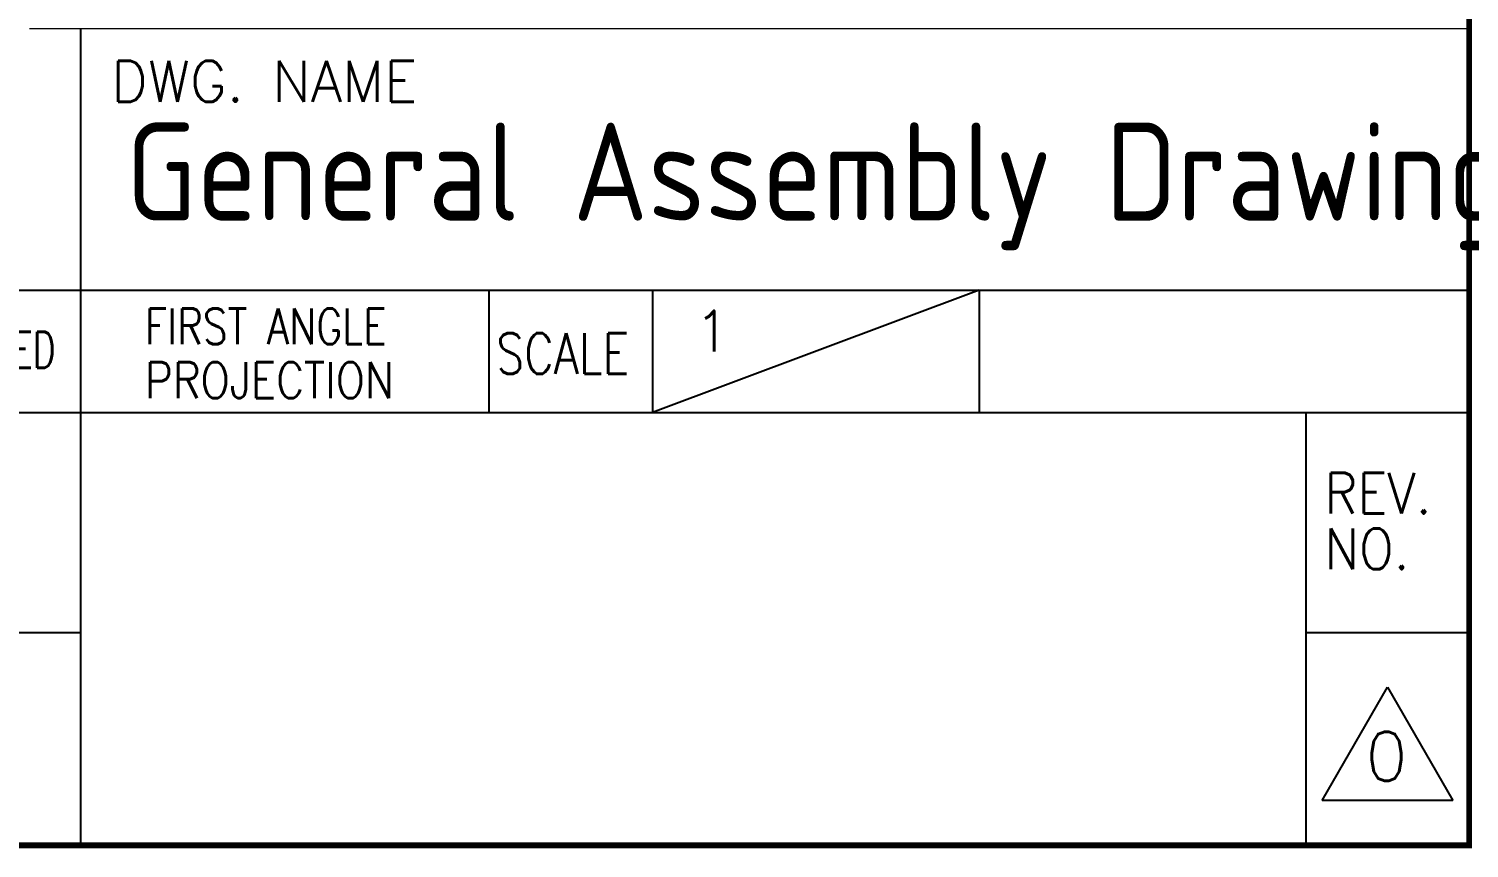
# Model space of a CAD drawing. Header units: millimetres. Extents: x 248233 to 259628, y -181361 to -174035.
# Drawn here: x 256172 to 258347, y -181094 to -179856 of the extents above; entities that cross this region are included whole.
import ezdxf

# ---------------------------------------------------------------- set-up
doc = ezdxf.new("R2010")
doc.units = ezdxf.units.MM
doc.header["$LTSCALE"] = 13
doc.layers.add('1', color=4, linetype='Continuous')
doc.layers.add('2', color=3, linetype='Continuous')
doc.layers.add('铁心', color=3, linetype='Continuous', lineweight=0)
doc.styles.add('ROMANS', font='romans.shx', dxfattribs={"bigfont": 'whgtxt.shx'})
doc.styles.get("Standard").update_dxf_attribs({"font": 'gbenor.shx', "bigfont": 'gbcbig.shx'})

msp = doc.modelspace()

# ---------------------------------------------------------------- linework, layer by layer
at = {"layer": '1', "const_width": 8.634}
msp.add_lwpolyline([(248874.328, -181089.568), (258346.648, -181089.568), (258346.648, -174281.338), (248874.328, -174281.338), (248874.328, -181089.568)], dxfattribs=at)
at = {"layer": '2'}
for p, q in [((256249.911, -179856.193), (256249.911, -181089.568)), ((248874.328, -180250.873), (258346.648, -180250.873)), ((256866.598, -180250.873), (256866.598, -180435.879)), ((257606.623, -180250.873), (257113.273, -180435.879)), ((257113.273, -180250.873), (257113.273, -180435.879)), ((257606.623, -180250.873), (257606.623, -180435.879)), ((254646.523, -180435.879), (256249.911, -180435.879)), ((256249.911, -180435.879), (258346.648, -180435.879)), ((258099.973, -180435.879), (258099.973, -181089.568)), ((254646.523, -180768.094), (256249.911, -180768.094)), ((258099.973, -180768.094), (258346.648, -180768.094)), ((258124.641, -181021.701), (258223.311, -180850.799)), ((258223.311, -180850.799), (258321.981, -181021.701)), ((258321.981, -181021.701), (258124.641, -181021.701))]:
    msp.add_line(p, q, dxfattribs=at)
at = {"layer": '铁心'}
msp.add_lwpolyline([(258346.648, -179856.193), (256172.75, -179856.193), (256172.75, -179856.193)], dxfattribs=at)

# ---------------------------------------------------------------- texts
at = {"layer": '1', "color": 4}
msp.add_text('General Assembly Drawing', height=148.005, dxfattribs=at).set_placement((256318.225, -180145.953))
at = {"layer": '2', "style": 'ROMANS'}
for s, height, p in [('DWG. NAME', 61.6688, (256296.077, -179966.48)), ('1', 61.669, (257177.356, -180343.679))]:
    msp.add_text(s, height=height, dxfattribs=at).set_placement(p)
for s, height, width, p in [('FIRST ANGLE', 54.2685, 0.8, (256347.274, -180332.746)), ('APPROVED', 54.2685, 0.7, (255950.058, -180368.085)), ('SCALE', 61.6688, 0.8, (256877.501, -180377.463)), ('PROJECTION', 54.2685, 0.86, (256347.274, -180414.078)), ('REV.', 61.6688, 0.9, (258128.021, -180588.513)), ('NO.', 61.6688, 0.9, (258128.021, -180672.612))]:
    msp.add_text(s, height=height, dxfattribs=dict(at, width=width)).set_placement(p)
at = {"layer": '2', "color": 4, "style": 'ROMANS'}
msp.add_text('0', height=74.002, dxfattribs=at).set_placement((258190.177, -180992.097))

doc.saveas('drawing.dxf')
